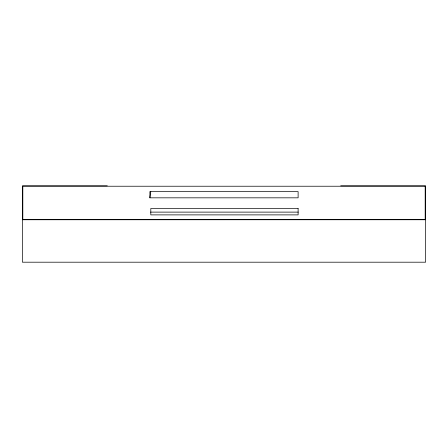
<?xml version="1.0" encoding="UTF-8"?>
<svg xmlns="http://www.w3.org/2000/svg" width="448" height="448" viewBox="0 0 448 448"><rect width="100%" height="100%" fill="white"/><g stroke="black" fill="none" stroke-linecap="round" stroke-linejoin="round"><path stroke-width="0.67" d="M149.884 197.831L149.884 191.621L298.116 191.621L298.116 197.831L149.884 197.831L150.808 191.621M107.285 185.802L22.4 185.802L22.4 262.198L425.6 262.198L425.6 185.802L340.715 185.802M150.5 212.117L298.2 212.117M22.4 219.761L425.6 219.755M425.174 186.228L22.826 186.228L22.826 219.33L425.174 219.33L425.174 186.228M298.116 208.482L150.808 208.482L150.808 214.883L298.116 214.883L298.116 208.482"/></g></svg>
